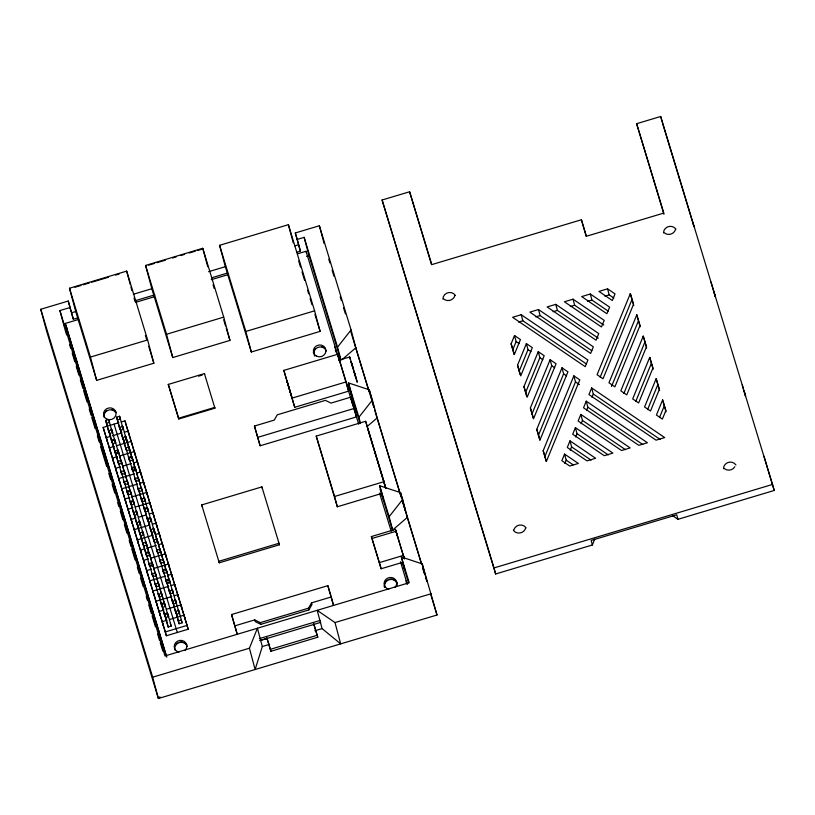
<?xml version="1.0" encoding="UTF-8"?>
<svg xmlns="http://www.w3.org/2000/svg" width="815" height="815" viewBox="0 0 815 815"><rect width="100%" height="100%" fill="white"/><g stroke="black" fill="none" stroke-linecap="round" stroke-linejoin="round"><path stroke-width="1.22" d="M262.318 646.529L255.126 669.512L249.421 648.21L257.418 628.233L262.318 646.529L269.643 644.329M672.701 515.732L677.937 519.328L774.25 490.457L660.7 116.484L636.627 123.697L663.807 213.072L586.413 236.268L581.401 219.765L431.767 264.62L409.609 191.759L382.082 200.001L495.632 573.984L592.373 544.98L594.726 539.112M511.127 343.798L514.52 335.525L520.449 339.56L514.336 354.484L511.127 343.798L514.173 354.596M512.747 349.839L516.139 341.566L514.52 335.525M517.545 365.171L526.388 343.594L532.327 347.618L520.754 375.868L517.545 365.171L520.235 374.788M519.165 371.222L528.008 349.635L526.388 343.594M523.953 386.555L538.257 351.652L544.196 355.686L527.162 397.241L523.953 386.555L526.643 396.161M525.573 392.596L539.876 357.704L538.257 351.652M530.371 407.938L550.125 359.721L556.064 363.755L533.581 418.625L530.371 407.938L533.418 418.727M531.991 413.979L551.745 365.762L550.125 359.721M536.79 429.311L561.993 367.789L567.933 371.813L539.988 439.998L536.79 429.311L539.825 440.11M538.409 435.363L563.613 373.83L561.993 367.789M543.198 450.695L573.862 375.847L579.801 379.882L546.407 461.382L543.198 450.695L546.244 461.484M544.817 456.736L575.482 381.899L573.862 375.847M564.571 454.087L561.861 460.699L569.726 466.048L578.355 463.45L564.571 454.087L566.191 460.129L564.836 463.44M569.991 440.854L567.281 447.476L586.994 460.862L595.622 458.274L569.991 440.854L571.61 446.905L570.255 450.206M575.41 427.63L572.701 434.242L604.261 455.687L612.89 453.099L575.41 427.63L577.03 433.672L575.675 436.983M580.83 414.407L578.12 421.019L621.529 450.512L630.158 447.924L580.83 414.407L582.45 420.448L581.095 423.759M586.25 401.174L583.54 407.785L638.797 445.336L647.426 442.749L586.25 401.174L587.87 407.225L586.515 410.526M591.67 387.95L588.96 394.562L656.065 440.161L664.694 437.574L591.67 387.95L593.289 393.991L591.934 397.302M630.321 293.604L597.089 374.706L603.029 378.741L633.55 304.229L630.321 293.604L633.734 305.554M600.156 377.233L631.941 299.655M636.79 314.865L608.958 382.775L614.887 386.819L640.019 325.491L636.79 314.865L640.203 326.805M611.535 386.483L638.41 320.906M643.249 336.116L620.826 390.854L626.755 394.888L646.489 346.742L643.249 336.116L646.672 348.066M623.872 393.401L644.869 342.157M649.718 357.367L632.695 398.912L638.624 402.946L652.947 367.993L649.718 357.367L653.131 369.317M635.731 401.5L651.338 363.409M647.579 409.619L657.807 384.67L656.503 379.831M659.488 417.586L664.266 405.921L662.972 401.082M454.882 295.601C453.69 300.287 447.282 302.182 443.717 298.952M525.614 528.12C524.32 533.468 516.313 534.905 513.358 530.198M675.492 229.473C674.311 234.15 667.893 236.044 664.327 232.815M234.985 625.818L254.759 619.889L260.28 622.629L308.437 608.194L311.513 602.876L331.298 596.947L327.864 585.669L231.552 614.541L237.246 634.284L231.552 614.541M254.759 619.889L255.217 621.611L260.749 624.351L308.905 609.915L311.972 604.598L311.513 602.876M734.835 466.761C732.777 470.367 727.438 471.325 724.311 468.554M340.772 359.262L337.532 347.17L351.061 329.932L319.368 225.755L295.285 232.968L300.409 251.203L296.762 252.293M360.485 423.331L358.865 417.29L372.394 400.063L369.266 389.794L348.392 382.877L351.958 396.172L348.341 384.272M402.641 499.493L407.419 517.321L392.677 530.025L389.112 516.72L402.641 499.493L400.552 492.647L379.688 485.72L383.244 499.024L381.42 493.024M159.934 696.825L158.385 698.516L46.465 330.584L40.75 309.272L68.266 301.03L73.381 319.256L78.24 317.799M342.015 359.67L355.839 347.771L351.061 329.932M367.035 426.622L377.172 417.891L372.394 400.063M69.489 288.245L126.671 271.11L147.617 339.947L153.852 363.215L96.669 380.361L75.724 311.524L69.489 288.245L90.434 357.082L96.669 380.361M145.59 265.435L202.772 248.29L223.718 317.127L229.952 340.405L172.77 357.551L151.824 288.714L145.59 265.435L166.535 334.272L172.77 357.551M74.949 287.267L80.93 285.474M83.313 284.761L89.283 282.968M91.677 282.255L108.395 277.243M115.557 275.093L119.143 274.013M148.666 265.17L154.636 263.377M157.03 262.664L165.394 260.158M172.556 258.009L176.142 256.929M180.92 255.503L184.496 254.423M189.274 252.996L195.243 251.203M197.638 250.49L201.224 249.41M219.602 245.315L288.398 224.685L314.6 310.831L320.112 331.389L251.315 352.009L225.103 265.863L219.602 245.315L245.804 331.461L251.315 352.009M64.477 327.63L59.913 310.556L70.222 307.469M300.409 251.203L297.251 239.416L304.127 237.348L337.532 347.17M76.284 311.361L71.425 312.817L73.381 319.256M133.344 294.256L151.549 288.795M208.609 271.69L225.602 266.597M294.806 245.855L298.443 244.765M135.3 300.694L154.728 294.877M211.778 277.772L227.568 273.035M166.555 656.615L65.271 323.443L78.658 319.429M135.81 302.304L154.045 296.833M211.207 279.698L228.231 274.594M297.546 253.822L306.053 251.264L339.397 360.851M67.237 328.119L64.813 328.842L66.657 334.924M306.593 256.368L309.028 255.635L304.127 237.348M90.434 357.082L147.617 339.947M166.535 334.272L223.718 317.127M245.804 331.461L314.6 310.831M168.308 384.425L204.422 373.596L214.916 408.172L178.791 418.991L168.308 384.425L178.791 418.991M198.605 376.163L202.222 375.073M105.675 420.418L108.69 419.511L109.546 422.333L106.531 423.24L109.088 432.755L105.675 420.418L106.531 423.24M116.596 417.148L119.611 416.241L120.467 419.063L117.452 419.959L120.009 429.485L116.596 417.148L117.452 419.959M283.844 370.397L337.716 354.25L346.13 381.899L348.606 391.149L294.735 407.296L283.844 370.397L294.735 407.296M121.343 421.966L124.99 420.876L188.224 629.211L166.382 635.761L103.148 427.427L118.919 422.69M339.549 360.821L339.366 360.077L349.686 356.98L352.752 366.882M108.792 430.646L111.798 429.739L112.653 432.561L109.648 433.458L112.195 442.983L108.792 430.646L109.648 433.458M119.713 427.366L122.719 426.469L123.574 429.281L120.569 430.188L123.116 439.713L119.713 427.366L120.569 430.188M109.893 436.555L106.256 437.645L107.285 441.486M112.327 435.831L122.036 432.918M124.461 432.195L128.098 431.104L129.127 434.935M521.223 314.712L512.594 317.3L585.221 366.658L587.931 360.036L521.223 314.712L522.843 320.764L586.423 363.959M538.491 309.537L529.862 312.125L590.641 353.425L593.351 346.813L538.491 309.537L540.111 315.588L591.863 350.745M555.759 304.362L547.13 306.949L596.06 340.201L598.77 333.59L555.759 304.362L557.379 310.403L598.292 338.205M573.027 299.187L564.398 301.774L601.48 326.968L604.19 320.356L573.027 299.187L574.646 305.228L603.732 324.991M590.294 294.011L581.666 296.599L606.9 313.744L609.61 307.133L590.294 294.011L591.914 300.052L608.173 311.106M607.562 288.836L598.933 291.424L612.32 300.521L615.03 293.899L607.562 288.836L609.182 294.877L613.848 298.046M178.597 418.238L214.712 407.408L214.916 408.172M111.339 440.161L114.344 439.265M115.302 453.211L111.9 440.864L114.905 439.968L115.761 442.779L112.755 443.686L115.302 453.211L118.318 452.305L114.905 439.968M122.821 437.594L126.223 449.931L122.821 437.594L125.826 436.687L128.923 447.843M123.676 440.416L126.682 439.509M518.523 322.057L522.843 320.764M535.801 316.882L540.111 315.588M553.069 311.707L557.379 310.403M570.337 306.522L574.646 305.228M587.605 301.346L591.914 300.052M604.873 296.171L609.182 294.877M114.222 446.416L109.363 447.873L110.392 451.714M116.647 445.693L131.205 441.322L132.234 445.163L126.019 424.717M115.007 451.092L118.419 463.429L115.007 451.092L118.022 450.186L121.425 462.533L118.022 450.186M128.943 446.915L131.49 456.441L128.485 457.337L129.34 460.159L125.928 447.822L128.943 446.915L132.03 458.071M292.259 398.056L346.13 381.899M115.862 453.914L118.878 453.008M129.799 449.737L126.783 450.634L125.928 447.822M117.329 456.645L112.48 458.101L113.509 461.932M119.754 455.911L134.322 451.551L135.351 455.391M120.671 470.836L121.527 473.658L118.124 461.321L121.129 460.414L124.542 472.751L121.129 460.414M132.448 470.387L129.045 458.04L132.05 457.144L132.906 459.955L135.463 469.481L132.448 470.387L131.592 467.565L134.597 466.659L132.05 457.144M121.985 463.236L118.98 464.132L118.124 461.321M132.906 459.955L129.901 460.862L129.045 458.04M254.443 426.051L274.217 420.122L277.294 414.804L325.45 400.369L330.971 403.109L350.745 397.18L354.179 408.447L356.45 416.913L260.138 445.785L254.443 426.051L260.138 445.785M120.447 466.863L115.587 468.319L116.616 472.16M122.871 466.139L131.368 463.592M133.792 462.869L137.429 461.779L138.458 465.61M123.778 481.064L124.634 483.886L121.231 471.539L124.237 470.642L127.334 481.787M134.699 477.794L135.555 480.606L132.152 468.268L135.158 467.362L138.57 479.709L135.158 467.362M125.092 473.454L122.087 474.361L121.231 471.539M136.013 470.184L133.008 471.09L132.152 468.268M134.475 473.821L118.695 478.548L119.724 482.388M136.9 473.087L140.537 471.997L141.566 475.838M257.866 437.319L354.179 408.447M127.354 480.86L129.901 490.386L126.896 491.292L127.751 494.104L124.338 481.767L127.354 480.86L130.757 493.207M137.817 488.012L138.672 490.834L135.259 478.497L138.275 477.59L141.678 489.927L138.275 477.59M128.21 483.682L125.194 484.589L124.338 481.767M139.131 480.412L136.115 481.308L135.259 478.497M137.582 484.039L121.812 488.776L122.841 492.606M140.007 483.315L143.654 482.225L144.683 486.066M133.008 500.614L130.003 501.51L130.858 504.332L127.456 491.995L130.461 491.088L133.874 503.426L130.461 491.088M138.377 488.715L141.382 487.818L142.238 490.63L139.233 491.537L141.779 501.062L138.377 488.715L139.233 491.537M337.329 506.767L316.21 436.106L365.65 421.284L384.028 481.665L334.578 496.488L337.329 506.767L381.95 493.391M131.317 493.91L128.312 494.807L127.456 491.995M129.779 497.537L124.919 498.994L125.948 502.835M132.203 496.814L146.761 492.443L147.79 496.284M130.563 502.213L133.568 501.317L134.424 504.128L131.419 505.035L133.966 514.56L130.563 502.213L131.419 505.035M141.484 498.943L144.489 498.036L145.345 500.858L142.34 501.765L144.887 511.28L141.484 498.943L142.34 501.765M132.886 507.765L128.026 509.222L129.055 513.063M135.31 507.042L149.868 502.672L150.897 506.512M144.031 508.468L147.046 507.562L147.617 509.436M133.67 512.441L136.686 511.535L137.541 514.357L134.526 515.263L137.083 524.779L133.67 512.441L134.526 515.263M144.591 509.171L147.607 508.265L148.462 511.087L145.447 511.983L148.004 521.508L144.591 509.171L145.447 511.983M135.993 517.994L131.144 519.45L132.173 523.281M138.418 517.26L145.702 515.08M149.339 513.99L152.986 512.9L154.015 516.741M147.148 518.686L150.154 517.79L151.009 520.602L147.607 508.265M136.777 522.67L139.793 521.763L140.649 524.585L137.643 525.481L140.19 535.007L136.777 522.67L137.643 525.481M147.698 519.389L150.714 518.493L151.57 521.305L148.564 522.211L151.111 531.737L147.698 519.389L148.564 522.211M201.713 504.933L261.9 486.891L279.453 544.756L219.255 562.798L201.713 504.933L202.11 506.441M150.021 524.942L134.251 529.668L135.28 533.509M152.456 524.218L156.093 523.118L157.122 526.959M139.895 532.888L142.9 531.991L143.756 534.803L140.751 535.71L143.297 545.235L139.895 532.888L140.751 535.71M150.816 529.618L154.218 541.955L150.816 529.618L153.821 528.711L157.234 541.058L153.821 528.711M151.672 532.439L154.677 531.533M153.138 535.17L137.358 539.897L138.387 543.737M155.563 534.436L159.2 533.346L159.974 536.229M143.002 543.116L146.415 555.453L143.002 543.116L146.017 542.209L149.42 554.557L148.85 552.672M156.48 549.361L157.336 552.183L153.923 539.846L156.938 538.939L160.341 551.276L156.938 538.939M143.858 545.938L146.873 545.031M157.794 541.761L154.779 542.658L153.923 539.846M144.112 549.025L140.475 550.115L141.504 553.956M146.537 548.301L156.246 545.388M158.67 544.664L162.317 543.574L163.346 547.415M145.559 552.641L148.564 551.735L146.017 542.209M149.522 565.681L146.109 553.344L149.125 552.438L152.527 564.775L149.522 565.681L148.666 562.859M159.587 559.589L160.443 562.411L157.03 550.064L160.046 549.167L163.132 560.312M149.98 555.26L146.975 556.156L146.109 553.344M160.901 551.979L157.896 552.886L157.03 550.064M148.432 558.886L143.583 560.343L144.612 564.184M150.867 558.163L165.425 553.793L166.454 557.633M151.773 573.088L152.629 575.91L149.226 563.562L152.232 562.666L155.645 575.003L152.232 562.666M163.153 559.385L165.71 568.911L162.694 569.817L163.55 572.629L160.148 560.292L163.153 559.385L166.566 571.733L165.995 569.848M153.088 565.478L150.082 566.384L149.226 563.562M164.009 562.207L161.003 563.114L160.148 560.292M151.549 569.115L146.69 570.571L147.719 574.412M153.974 568.391L168.532 564.021L169.561 567.861M154.891 583.316L155.746 586.128L152.334 573.791L155.349 572.884L158.752 585.231L155.349 572.884M166.667 582.857L163.255 570.52L166.27 569.614L167.126 572.436L169.673 581.951L166.667 582.857L165.812 580.036L168.817 579.139L166.27 569.614M156.205 575.706L153.189 576.613L152.334 573.791M167.126 572.436L164.11 573.332L163.255 570.52M165.577 576.062L149.807 580.789L150.836 584.63M168.002 575.339L171.649 574.249L172.678 578.09M157.998 593.534L158.854 596.356L155.441 584.019L158.456 583.112L161.543 594.257M166.362 580.738L169.377 579.842L170.233 582.654L167.228 583.56L169.775 593.086L166.362 580.738L167.228 583.56M159.312 585.934L156.307 586.831L155.441 584.019M168.685 586.291L152.914 591.018L153.943 594.858M171.119 585.567L174.756 584.467L175.785 588.308M158.558 594.237L161.961 606.584L158.558 594.237L161.564 593.34L164.976 605.677M169.479 590.967L172.485 590.06L173.34 592.882L170.335 593.789L172.882 603.304L169.479 590.967L170.335 593.789M159.414 597.059L162.419 596.152M402.814 562.269L381.145 568.768L371.355 536.565L395.428 529.343L403.639 556.564M171.802 596.519L156.022 601.246L157.05 605.087M174.227 595.785L177.864 594.695L178.893 598.536M371.355 536.565L372.007 538.471L396.09 531.258M161.105 603.762L164.121 602.856L161.564 593.34M161.665 604.465L164.681 603.558L165.537 606.38L162.521 607.287L165.078 616.802L161.665 604.465L162.521 607.287M172.586 601.195L175.602 600.288L176.458 603.11L173.442 604.007L175.999 613.532L172.586 601.195L173.442 604.007M163.988 610.017L159.139 611.464L160.168 615.305M166.413 609.284L180.981 604.924L182.01 608.764M164.222 613.99L167.228 613.084L168.084 615.906L164.681 603.558M168.185 627.03L164.773 614.693L167.788 613.787L168.644 616.609L165.639 617.505L168.185 627.03L171.191 626.124L167.788 613.787M179.106 623.75L175.694 611.413L178.709 610.516L179.565 613.328L176.56 614.235L179.106 623.75L182.112 622.854L178.709 610.516M167.095 620.235L162.246 621.692L163.275 625.533M169.53 619.512L184.088 615.142L185.117 618.982M178.251 620.938L181.256 620.032L182.112 622.854M381.145 568.768L379.352 562.625L403.435 555.402L404.332 558.479M166.382 635.761L165.353 631.92L187.195 625.37M495.632 573.984L494.012 567.933L772.63 484.416M259.353 638.634L320.163 620.409M260.209 640.427L266.984 638.4L270.896 651.277L317.769 637.228L313.673 623.557M259.883 640.6L320.682 622.375M402.406 561.983L404.923 570.276L401.357 556.971L422.231 563.899L437.003 614.999L158.385 698.516L152.68 677.204L249.421 648.21M334.985 622.558L340.69 643.87L322.088 628.61L317.188 610.323L334.985 622.558L431.298 593.687M314.763 630.8L322.088 628.61M270.896 651.277L270.376 649.321L317.239 635.262M516.139 341.566L519.104 343.584M528.008 349.635L530.973 351.652M539.876 357.704L542.841 359.721M551.745 365.762L554.709 367.779M563.613 373.83L566.578 375.847M575.482 381.899L579.445 384.588M593.289 393.991L660.058 439.366M587.87 407.225L642.821 444.562M582.45 420.448L625.482 449.686M577.03 433.672L608.265 454.902M571.61 446.905L591.089 460.139M566.191 460.129L573.077 464.815M339.366 360.077L346.884 385.21M396.742 533.468L395.917 530.952L397.628 536.79M355.554 376.652L354.209 372.323M385.026 485.699L371.182 440.385M354.973 375.043L357.286 382.235L353.262 368.37M662.32 122.525L694.013 226.713L692.801 222.179M743.861 390.558L745.593 396.263L744.38 391.73M774.25 490.457L763.971 456.135M663.96 214.284L636.627 123.697M657.807 384.67L659.6 390.568M664.266 405.921L666.069 411.82M586.24 236.421L581.401 219.765M431.543 264.59L409.609 191.759M382.082 200.001L494.012 567.933M355.839 347.771L371.497 399.248M372.954 404.036L374.044 407.632L369.266 389.794M377.172 417.891L401.632 498.301M402.365 500.736L405.33 510.475L400.552 492.647M407.419 517.321L421.834 564.714M422.578 567.148L424.421 573.22M425.899 578.09L427.009 581.727L422.231 563.899M328.771 259.211L329.881 262.848M332.092 270.132L333.936 276.204M340.222 296.854L341.332 300.49M343.543 307.775L345.387 313.846M350.929 332.062L369.032 391.567M371.986 401.275L373.097 404.923M374.574 409.782L400.807 495.999M402.284 500.848L421.487 564M422.598 567.637L424.442 573.709M430.728 594.349L437.003 614.999M385.678 488.317L365.65 421.284M404.281 558.733L395.428 529.343M348.392 382.877L358.865 417.29M379.688 485.72L389.112 516.72M401.357 556.971L409.201 582.735L164.976 655.953L59.913 310.556M309.028 255.635L340.843 360.23M348.239 384.548L360.077 423.464M380.055 489.143L392.636 530.494M402.253 562.106L408.549 582.786M346.782 385.138L358.651 424.177M379.556 493.116L391.251 531.329M400.511 561.769L407.337 584.437M295.285 232.968L297.251 239.416M298.697 261.014L300.541 267.086M302.019 271.935L304.606 280.431M307.561 290.14L308.661 293.777M310.138 298.626L311.992 304.698M314.936 314.407L320.112 331.389M372.007 538.471L379.352 562.625M316.21 436.106L334.578 496.488M330.472 595.266L333.559 605.413L331.298 596.947M213.051 284.853L214.162 288.479M223.707 319.877L225.541 325.919M226.285 328.333L229.952 340.405M313.846 624.351L317.769 637.228M266.811 637.605L270.376 649.321M134.017 298.005L135.117 301.632M145.406 335.444L146.506 339.071M148.707 346.314L153.852 363.215M132.58 446.304L188.224 629.211M122.158 425.766L123.014 428.578L119.611 416.241M125.266 435.984L126.131 438.806L122.719 426.469M128.953 448.097L125.826 436.687M131.49 456.441L132.061 458.315M134.597 466.659L135.463 469.481M143.929 497.333L144.5 499.218M153.261 528.008L154.117 530.83L150.714 518.493M163.163 560.567L160.046 549.167M168.817 579.139L169.673 581.951M171.924 589.357L172.78 592.179L169.377 579.842M175.042 599.585L175.897 602.407L172.485 590.06M178.149 609.814L178.719 611.688M175.694 611.413L176.56 614.235M114.069 424.146L177.303 632.481M111.237 429.036L111.808 430.921M114.63 440.202L115.21 442.076L111.798 429.739M117.462 449.483L118.318 452.305M127.364 482.042L124.237 470.642M129.901 490.386L130.471 492.27M136.125 510.832L136.981 513.654L133.568 501.317M139.233 521.06L140.088 523.882L136.686 511.535M142.34 531.288L143.206 534.1L139.793 521.763M145.457 541.506L146.028 543.391M152.527 564.775L149.125 552.438M161.574 594.512L158.456 583.112M164.121 602.856L164.691 604.74M170.335 623.312L171.191 626.124M111.9 440.864L112.755 443.686M164.773 614.693L165.639 617.505M103.148 427.427L165.353 631.92M65.271 323.443L166.78 657.084M69.621 344.653L70.732 348.311M72.209 353.17L74.797 361.687M76.274 366.546L78.872 375.063M80.349 379.922L82.936 388.439M83.68 390.874L87.001 401.815M89.222 409.11L91.076 415.192M91.82 417.626L95.141 428.568M97.362 435.872L99.216 441.954M100.693 446.814L106.612 466.272M108.833 473.566L110.687 479.648M112.164 484.518L114.752 493.024M117.717 502.753L118.827 506.41M120.304 511.27L122.892 519.787M124.369 524.646L126.967 533.163M129.178 540.457L131.032 546.539M131.775 548.974L135.107 559.915M137.317 567.209L139.171 573.291M140.649 578.161L143.246 586.678M146.201 596.407L147.311 600.054M148.788 604.913L151.376 613.43M152.12 615.865L155.451 626.806M157.672 634.101L159.516 640.183M160.26 642.617L162.847 651.134M40.75 309.272L152.68 677.204M353.353 368.849L351.214 361.972L353.007 368.339M354.026 371.915L354.678 374.065M353.7 370.835L350.949 361.554M367.891 429.342L370.825 439.204M403.109 554.404L404.413 558.825M354.525 372.801L355.686 376.856M350.297 359.293L349.686 356.98M742.302 384.884L743.514 389.417M714.134 292.3L715.346 296.833L711.006 282.031M660.7 116.484L661.994 121.323M677.937 519.328L676.725 514.795L591.16 540.447L592.373 544.98M319.368 225.755L324.126 243.512M383.61 480.402L385.862 488.511M350.745 397.18L353.017 405.646M337.716 354.25L339.58 361.188M306.053 251.264L306.583 253.231M288.398 224.685L293.257 242.829M327.864 585.669L330.136 594.135M308.437 608.194L308.905 609.915M202.772 248.29L207.703 266.668M279.453 544.756L279.046 543.248L218.858 561.291L219.255 562.798M261.9 486.891L262.308 488.399M204.422 373.596L204.626 374.35M260.28 622.629L260.749 624.351M126.671 271.11L130.288 284.588M130.94 287.033L131.928 290.711M175.602 600.288L178.689 611.433M124.99 420.876L125.765 423.749M144.489 498.036L147.586 509.192M141.382 487.818L144.469 498.963M142.9 531.991L145.997 543.136M108.69 419.511L111.777 430.666M68.266 301.03L71.109 311.636M513.827 529.964A6.734 6.306 -15 0 1 526.082 527.875M723.486 468.696A6.734 6.306 -15 0 1 735.945 464.968M663.502 232.968A6.734 6.306 -15 0 1 675.961 229.229M442.891 299.095A6.734 6.306 -15 0 1 455.351 295.366M388.857 589.235A6.326 5.929 -15 0 1 384.639 581.156A6.326 5.929 -15 0 1 393.93 578.365A6.326 5.929 -15 0 1 394.918 587.411M178.994 652.143A6.326 5.929 -15 0 1 174.777 644.064A6.326 5.929 -15 0 1 184.068 641.283A6.326 5.929 -15 0 1 185.056 650.329M314.773 356.084A6.326 5.929 -15 0 1 314.121 354.678M313.887 353.15A6.326 5.929 -15 0 1 326.245 351.041M174.991 650.105A6.326 5.929 -15 0 1 179.331 642.607A6.326 5.929 -15 0 1 187.114 646.468M104.259 417.586A6.326 5.929 -15 0 1 115.73 412.543M384.853 587.187A6.326 5.929 -15 0 1 389.998 579.506A6.326 5.929 -15 0 1 397.221 585.089M176.244 644.023A6.734 6.306 -15 0 1 177.609 642.954M179.219 642.251A6.734 6.306 -15 0 1 182.692 642.088M184.322 642.648A6.734 6.306 -15 0 1 186.808 644.859M335.485 349.278A15.709 14.721 -15 0 1 335.78 351.194M334.547 346.548A15.709 14.721 -15 0 1 335.24 348.351M335.322 350.216A15.709 14.721 -15 0 1 336.452 352.885M405.972 580.861A15.709 14.721 -15 0 1 406.512 583.703M103.821 414.428A6.734 6.306 -15 0 1 104.463 412.869M105.512 411.514A6.734 6.306 -15 0 1 106.877 410.444M111.961 409.578A6.734 6.306 -15 0 1 113.58 410.139M114.986 411.076A6.734 6.306 -15 0 1 116.076 412.339M313.48 353.17A6.734 6.306 -15 0 1 313.683 351.52M314.325 349.961A6.734 6.306 -15 0 1 315.374 348.596M321.823 346.66A6.734 6.306 -15 0 1 324.849 348.168M384.466 587.309A6.734 6.306 -15 0 1 384.211 585.679M384.415 584.029A6.734 6.306 -15 0 1 387.482 580.046M389.081 579.333A6.734 6.306 -15 0 1 397.374 583.438M656.187 378.618L644.563 406.98L650.502 411.015L659.417 389.244L656.187 378.618M662.646 399.87L656.432 415.049L662.371 419.083L665.886 410.495L662.646 399.87M287.012 381.216L291.607 396.548L287.012 381.216M316.597 356.196A6.326 5.929 -15 0 0 325.959 350.613A6.326 5.929 -15 0 0 316.424 345.886A6.326 5.929 -15 0 0 316.597 356.196M106.734 419.104A6.326 5.929 -15 0 0 116.097 413.521A6.326 5.929 -15 0 0 106.561 408.794A6.326 5.929 -15 0 0 106.734 419.104"/></g></svg>
